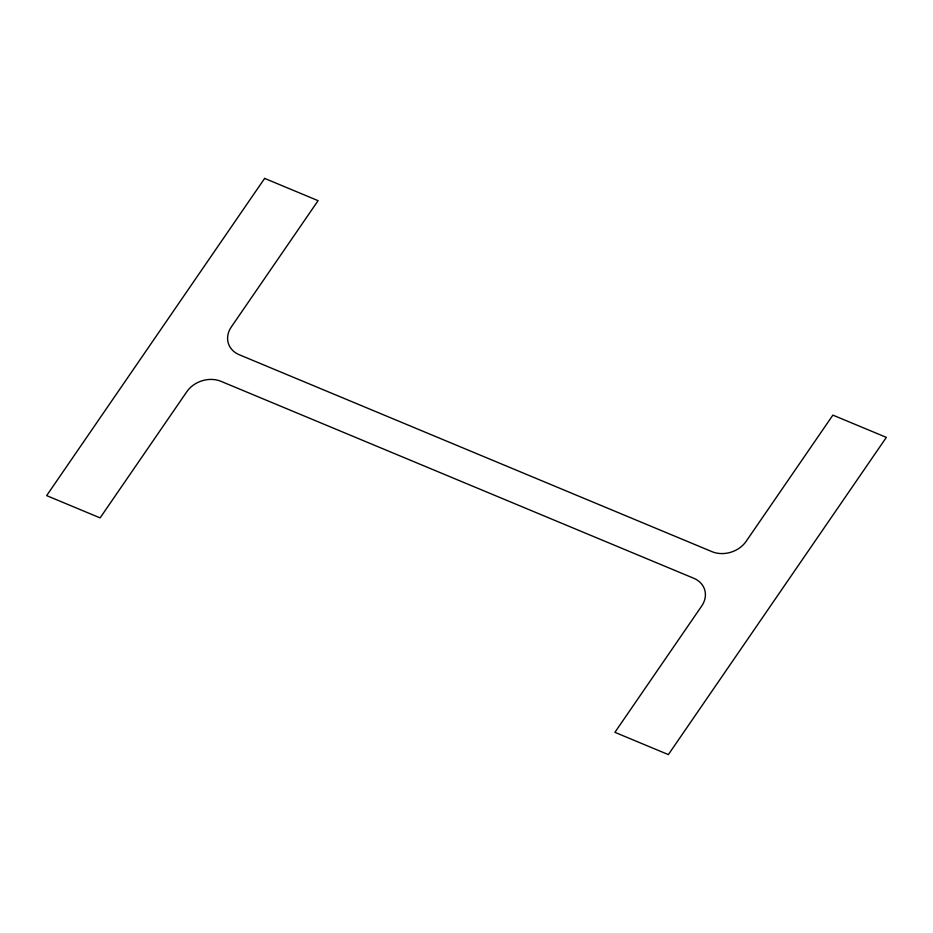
<?xml version="1.0" encoding="UTF-8"?>
<svg xmlns="http://www.w3.org/2000/svg" width="933" height="933" viewBox="0 0 933 933"><rect width="100%" height="100%" fill="white"/><g stroke="black" fill="none" stroke-linecap="round" stroke-linejoin="round"><path stroke-width="1.4" d="M264.634 178.401L46.65 495.621L100.111 517.885L186.88 391.627A25.203 20.444 -18.5 0 1 220.993 381.329L693.744 578.262A25.203 20.444 -18.5 0 1 701.674 606.065L614.905 732.335L668.366 754.599L886.35 437.379L832.889 415.115L746.12 541.373A25.203 20.444 -18.5 0 1 712.007 551.671L239.256 354.738A25.203 20.444 -18.5 0 1 231.326 326.935L318.095 200.665L264.634 178.401"/></g></svg>
